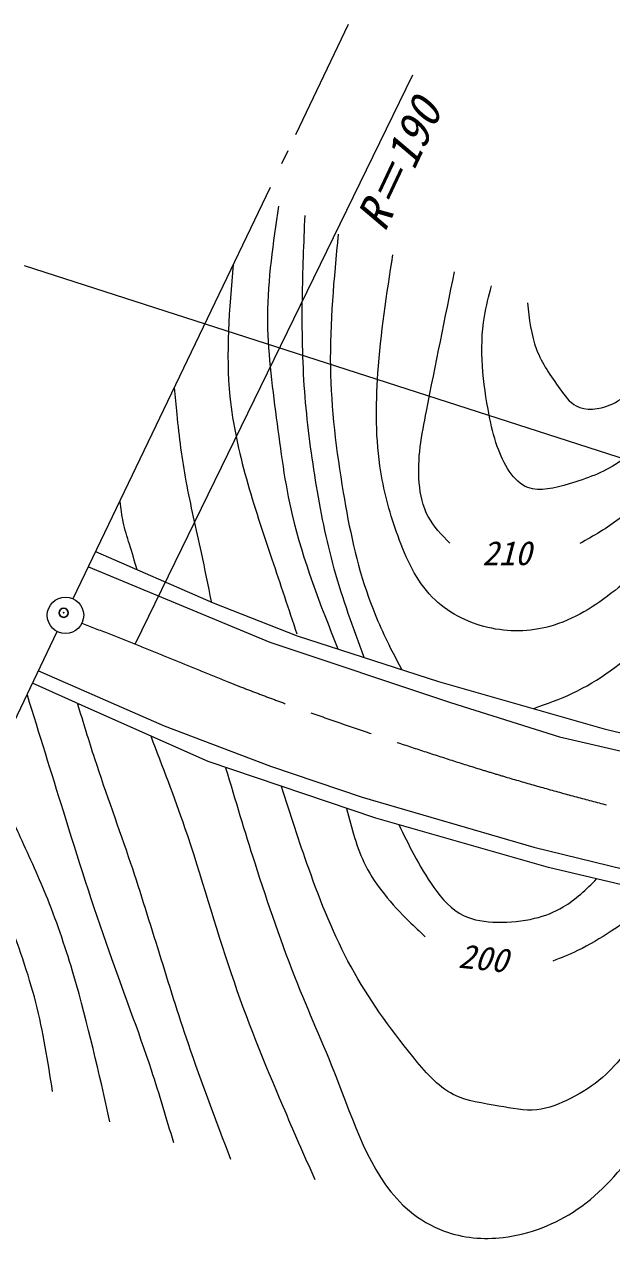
# Model space of a CAD drawing. Units: millimetres, scale not verified. Extents: x 40000 to 680000, y 20000 to 380000.
# Drawn here: x 375990 to 408222, y 268055 to 334750 of the extents above; entities that cross this region are included whole.
import ezdxf
from ezdxf.enums import TextEntityAlignment as Align

# ---------------------------------------------------------------- set-up
doc = ezdxf.new("R2010")
doc.units = ezdxf.units.MM
doc.header["$LTSCALE"] = 1000
doc.header["$PDMODE"] = 32
doc.header["$PDSIZE"] = 500
doc.linetypes.add('CHAIN', pattern=[18.5, 12, -1.5, 3.5, -1.5])
for name, color, linetype, lineweight in [('M-BGD', 7, 'Continuous', 13), ('M-BMK', 2, 'CHAIN', 13), ('M-BMK-SRVR', 3, 'Continuous', 13), ('M-STR-HTXT', 7, 'Continuous', 13), ('M-STR-STR1', 1, 'Continuous', 13), ('M-STR-STRC', 7, 'Continuous', 13)]:
    doc.layers.add(name, color=color, linetype=linetype, lineweight=lineweight)
doc.layers.add('M-OTRS', color=6, linetype='Continuous')
doc.styles.add('ＭＳ ゴシック', font='')
doc.styles.get('ＭＳ ゴシック').set_extended_font_data('MS Gothic')

msp = doc.modelspace()

# ---------------------------------------------------------------- linework, layer by layer
at = {"layer": 'M-BGD'}
for p, q in [((379508, 304987), (389464, 300849)), ((389464, 300849), (399383, 297537)), ((376767, 299269), (383671, 296262)), ((399383, 297537), (405352, 295657)), ((383671, 296262), (389493, 294041)), ((405352, 295657), (413790, 293701)), ((389493, 294041), (394523, 292346)), ((394523, 292346), (403956, 289599)), ((403956, 289599), (412180, 287575))]:
    msp.add_line(p, q, dxfattribs=at)
for points, knots in [([(389947, 324770), (389644, 322763), (389342, 320756), (389334, 318745), (389327, 316882), (389573, 315016), (389816, 313153), (390049, 311364), (390280, 309578), (390688, 307836), (391277, 305324), (392235, 302903), (393193, 300482)], [0, 0, 0, 0, 1, 1, 1, 2, 2, 2, 3, 3, 3, 4, 4, 4, 4]), ([(394634, 300012), (394047, 301618), (393459, 303224), (393002, 304868), (392561, 306458), (392241, 308084), (391975, 309716), (391710, 311338), (391498, 312967), (391377, 314604), (391253, 316294), (391225, 317992), (391249, 319688), (391270, 321215), (391333, 322740), (391395, 324265)], [0, 0, 0, 0, 1, 1, 1, 2, 2, 2, 3, 3, 3, 4, 4, 4, 5, 5, 5, 5]), ([(393213, 323227), (392980, 320799), (392746, 318371), (392786, 315946), (392824, 313645), (393107, 311346), (393490, 309061), (393817, 307108), (394216, 305165), (394880, 303309), (395241, 302300), (395679, 301317), (396165, 300361), (396338, 300021), (396517, 299685), (396695, 299348)], [0, 0, 0, 0, 1, 1, 1, 2, 2, 2, 3, 3, 3, 4, 4, 4, 5, 5, 5, 5]), ([(387456, 321566), (387243, 319137), (387029, 316709), (387273, 314309), (387427, 312794), (387763, 311291), (388175, 309816), (388592, 308323), (389086, 306860), (389576, 305395), (390033, 304029), (390487, 302662), (390941, 301294)], [0, 0, 0, 0, 1, 1, 1, 2, 2, 2, 3, 3, 3, 4, 4, 4, 4]), ([(419400, 314480), (417803, 312832), (416205, 311185), (414591, 309550), (413409, 308353), (412218, 307163), (411008, 306001), (410172, 305198), (409327, 304408), (408406, 303683), (407323, 302831), (406136, 302068), (404819, 301708), (403728, 301409), (402549, 301387), (401426, 301651), (400274, 301922), (399181, 302493), (398372, 303317), (397482, 304224), (396937, 305437), (396496, 306658), (396074, 307824), (395748, 308997), (395553, 310197), (395266, 311970), (395268, 313800), (395394, 315607), (395546, 317794), (395881, 319948), (396216, 322102)], [0, 0, 0, 0, 1, 1, 1, 2, 2, 2, 3, 3, 3, 4, 4, 4, 5, 5, 5, 6, 6, 6, 7, 7, 7, 8, 8, 8, 9, 9, 9, 10, 10, 10, 10]), ([(399337, 306271), (398892, 306730), (398447, 307189), (398154, 307737), (397857, 308292), (397716, 308938), (397660, 309579), (397544, 310911), (397798, 312221), (398055, 313524), (398559, 316084), (399076, 318621), (399593, 321158)], [0, 0, 0, 0, 1, 1, 1, 2, 2, 2, 3, 3, 3, 4, 4, 4, 4]), ([(414329, 316633), (413256, 315525), (412184, 314418), (411139, 313232), (410322, 312303), (409521, 311327), (408538, 310668), (407761, 310148), (406869, 309827), (405884, 309531), (405109, 309299), (404277, 309082), (403622, 309329), (402811, 309636), (402275, 310654), (401945, 311588), (401736, 312179), (401611, 312736), (401498, 313309), (401156, 315054), (400940, 316939), (401240, 318719), (401336, 319284), (401483, 319838), (401630, 320392)], [0, 0, 0, 0, 1, 1, 1, 2, 2, 2, 3, 3, 3, 4, 4, 4, 5, 5, 5, 6, 6, 6, 7, 7, 7, 8, 8, 8, 8]), ([(403600, 319462), (403697, 318581), (403794, 317699), (404097, 316905), (404390, 316140), (404875, 315456), (405381, 314744), (405640, 314379), (405904, 314008), (406268, 313811), (406797, 313526), (407537, 313612), (408138, 313865), (408925, 314196), (409472, 314815), (410053, 315394), (410621, 315961), (411220, 316491), (411820, 317021)], [0, 0, 0, 0, 1, 1, 1, 2, 2, 2, 3, 3, 3, 4, 4, 4, 5, 5, 5, 6, 6, 6, 6]), ([(416536, 315696), (415445, 314616), (414353, 313537), (413289, 312435), (412404, 311518), (411538, 310585), (410675, 309636), (410028, 308925), (409384, 308204), (408635, 307616), (407971, 307094), (407225, 306676), (406479, 306258)], [0, 0, 0, 0, 1, 1, 1, 2, 2, 2, 3, 3, 3, 4, 4, 4, 4]), ([(386263, 303069), (386083, 303967), (385903, 304864), (385710, 305759), (385428, 307063), (385119, 308361), (384879, 309673), (384657, 310889), (384493, 312116), (384372, 313346), (384323, 313840), (384281, 314334), (384239, 314828)], [0, 0, 0, 0, 1, 1, 1, 2, 2, 2, 3, 3, 3, 4, 4, 4, 4]), ([(403948, 297212), (404666, 297465), (405385, 297718), (406070, 298041), (407523, 298725), (408826, 299723), (410028, 300808), (411720, 302335), (413213, 304032), (414742, 305702), (415968, 307041), (417217, 308363), (418507, 309642), (419478, 310606), (420473, 311546), (421482, 312471), (422121, 313058), (422767, 313639), (423412, 314220)], [0, 0, 0, 0, 1, 1, 1, 2, 2, 2, 3, 3, 3, 4, 4, 4, 5, 5, 5, 6, 6, 6, 6]), ([(382183, 304817), (382044, 305284), (381905, 305751), (381761, 306218), (381635, 306623), (381506, 307028), (381420, 307442), (381343, 307808), (381299, 308180), (381256, 308553)], [0, 0, 0, 0, 1, 1, 1, 2, 2, 2, 3, 3, 3, 3]), ([(376138, 297958), (376796, 295834), (377454, 293710), (378116, 291587), (378918, 289014), (379726, 286444), (380623, 283903), (381394, 281722), (382230, 279564), (382952, 277368), (383385, 276053), (383776, 274724), (384168, 273396)], [0, 0, 0, 0, 1, 1, 1, 2, 2, 2, 3, 3, 3, 4, 4, 4, 4]), ([(387325, 272461), (386522, 274566), (385720, 276671), (384994, 278802), (383876, 282081), (382939, 285421), (381834, 288706), (381190, 290622), (380488, 292520), (379861, 294441), (379537, 295435), (379232, 296434), (378927, 297434)], [0, 0, 0, 0, 1, 1, 1, 2, 2, 2, 3, 3, 3, 4, 4, 4, 4]), ([(382924, 295696), (383568, 294029), (384212, 292363), (384789, 290673), (385695, 288021), (386436, 285312), (387338, 282657), (388174, 280196), (389149, 277782), (390171, 275390), (390746, 274044), (391336, 272705), (391926, 271366)], [0, 0, 0, 0, 1, 1, 1, 2, 2, 2, 3, 3, 3, 4, 4, 4, 4]), ([(380689, 274514), (380088, 277200), (379487, 279887), (378711, 282531), (378293, 283954), (377825, 285364), (377275, 286735), (376813, 287888), (376292, 289014), (375770, 290154), (375399, 290967), (375027, 291787), (374838, 292648), (374691, 293320), (374655, 294018), (374619, 294715)], [0, 0, 0, 0, 1, 1, 1, 2, 2, 2, 3, 3, 3, 4, 4, 4, 5, 5, 5, 5]), ([(387038, 293940), (387560, 292202), (388081, 290465), (388634, 288731), (389347, 286492), (390112, 284259), (390978, 282097), (391711, 280265), (392518, 278484), (393256, 276588), (394242, 274054), (395106, 271315), (397135, 269630), (397693, 269167), (398339, 268784), (399027, 268529), (400054, 268149), (401178, 268055), (402272, 268180), (403729, 268346), (405135, 268900), (406333, 269722), (407655, 270627), (408724, 271857), (409677, 273152), (410633, 274451), (411472, 275815), (412235, 277222), (413040, 278706), (413759, 280238), (414507, 281754), (415156, 283071), (415825, 284376), (416495, 285680)], [0, 0, 0, 0, 1, 1, 1, 2, 2, 2, 3, 3, 3, 4, 4, 4, 5, 5, 5, 6, 6, 6, 7, 7, 7, 8, 8, 8, 9, 9, 9, 10, 10, 10, 11, 11, 11, 11]), ([(414705, 286142), (414070, 285236), (413435, 284329), (412778, 283444), (411872, 282224), (410922, 281044), (410029, 279794), (409313, 278792), (408634, 277744), (407722, 276952), (407199, 276499), (406601, 276129), (405965, 275807), (405373, 275508), (404749, 275251), (404113, 275185), (403433, 275116), (402740, 275264), (402037, 275387), (401165, 275539), (400280, 275652), (399532, 276031), (398653, 276476), (397963, 277290), (397309, 278102), (396022, 279698), (394870, 281290), (393923, 283022), (392991, 284727), (392257, 286568), (391598, 288420), (391066, 289914), (390582, 291416), (390098, 292917)], [0, 0, 0, 0, 1, 1, 1, 2, 2, 2, 3, 3, 3, 4, 4, 4, 5, 5, 5, 6, 6, 6, 7, 7, 7, 8, 8, 8, 9, 9, 9, 10, 10, 10, 11, 11, 11, 11]), ([(393674, 291726), (393947, 290646), (394219, 289565), (394716, 288584), (394999, 288027), (395354, 287502), (395746, 287010), (396163, 286486), (396622, 285999), (397098, 285531), (397392, 285242), (397693, 284960), (397993, 284678)], [0, 0, 0, 0, 1, 1, 1, 2, 2, 2, 3, 3, 3, 4, 4, 4, 4]), ([(377541, 276184), (377285, 277826), (377029, 279469), (376619, 281073), (376207, 282682), (375641, 284252), (375074, 285818), (374685, 286888), (374296, 287956), (373915, 289028), (373629, 289833), (373348, 290640), (373066, 291447)], [0, 0, 0, 0, 1, 1, 1, 2, 2, 2, 3, 3, 3, 4, 4, 4, 4]), ([(396536, 290840), (396806, 290287), (397077, 289734), (397364, 289194), (397692, 288575), (398042, 287973), (398461, 287390), (398907, 286767), (399432, 286164), (400096, 285840), (400649, 285571), (401299, 285494), (401935, 285480), (402638, 285465), (403323, 285526), (403995, 285691), (404542, 285825), (405079, 286028), (405562, 286312), (406248, 286716), (406822, 287285), (407397, 287853)], [0, 0, 0, 0, 1, 1, 1, 2, 2, 2, 3, 3, 3, 4, 4, 4, 5, 5, 5, 6, 6, 6, 7, 7, 7, 7]), ([(410653, 287087), (410350, 286750), (410047, 286413), (409713, 286109), (409249, 285687), (408726, 285330), (408196, 284985), (407599, 284596), (406994, 284223), (406355, 283917), (405910, 283704), (405449, 283524), (404988, 283344)], [0, 0, 0, 0, 1, 1, 1, 2, 2, 2, 3, 3, 3, 4, 4, 4, 4])]:
    msp.add_open_spline(points, degree=3, knots=knots, dxfattribs=at)
at = {"layer": 'M-BMK'}
msp.add_open_spline([(379148, 301886), (380130, 301507), (381111, 301128), (382087, 300738), (384012, 299968), (385918, 299152), (387849, 298398), (390182, 297487), (392551, 296666), (394924, 295860), (397061, 295135), (399202, 294422), (401360, 293764), (403540, 293099), (405737, 292490), (407943, 291913), (410193, 291324), (412452, 290768), (414721, 290258), (417933, 289537), (421167, 288908), (424416, 288380), (427392, 287896), (430380, 287497), (433374, 287143), (436914, 286723), (440463, 286365), (444020, 286145), (449404, 285811), (454807, 285793), (460202, 285945), (465117, 286083), (470025, 286364), (474932, 286644)], degree=3, knots=[0, 0, 0, 0, 1, 1, 1, 2, 2, 2, 3, 3, 3, 4, 4, 4, 5, 5, 5, 6, 6, 6, 7, 7, 7, 8, 8, 8, 9, 9, 9, 10, 10, 10, 11, 11, 11, 11], dxfattribs=at)
at = {"layer": 'M-BMK-SRVR'}
for p, q in [((390882, 328712), (393777, 334750)), ((390114, 327109), (390461, 327834)), ((378670, 303239), (389497, 325822)), ((370899, 287030), (377801, 301427))]:
    msp.add_line(p, q, dxfattribs=at)
msp.add_circle((378248, 302322), 1000, dxfattribs=at)
at = {"layer": 'M-OTRS'}
msp.add_point((378150, 302456), dxfattribs=at)
at = {"layer": 'M-STR-HTXT'}
msp.add_line((382083, 300766), (397316, 331970), dxfattribs=at)
at = {"layer": 'M-STR-STR1'}
for p, q in [((379905, 305816), (386346, 302994)), ((386346, 302994), (390968, 301197)), ((390968, 301197), (398725, 298684)), ((379527, 297212), (376439, 298586)), ((398725, 298684), (407807, 296093)), ((386074, 294297), (379527, 297212)), ((407807, 296093), (415522, 294223)), ((395279, 291183), (386074, 294297)), ((404755, 288479), (395279, 291183)), ((415048, 286049), (404755, 288479))]:
    msp.add_line(p, q, dxfattribs=at)
at = {"layer": 'M-STR-STRC'}
msp.add_line((459219, 294660), (376008, 321488), dxfattribs=at)

# ---------------------------------------------------------------- texts
at = {"layer": 'M-BGD', "style": 'ＭＳ ゴシック', "oblique": 15}
for s, rotation, p in [('210', 0.126, (401115, 306386)), ('200', 354.044, (399907, 284300))]:
    msp.add_text(s, height=1320, rotation=rotation, dxfattribs=at).set_placement(p, align=Align.TOP_LEFT)
at = {"layer": 'M-STR-HTXT', "style": 'ＭＳ ゴシック', "oblique": 15}
msp.add_text('R＝190', height=1833, rotation=64.78, dxfattribs=at).set_placement((396275, 323063), align=Align.BOTTOM_LEFT)

doc.saveas('drawing.dxf')
